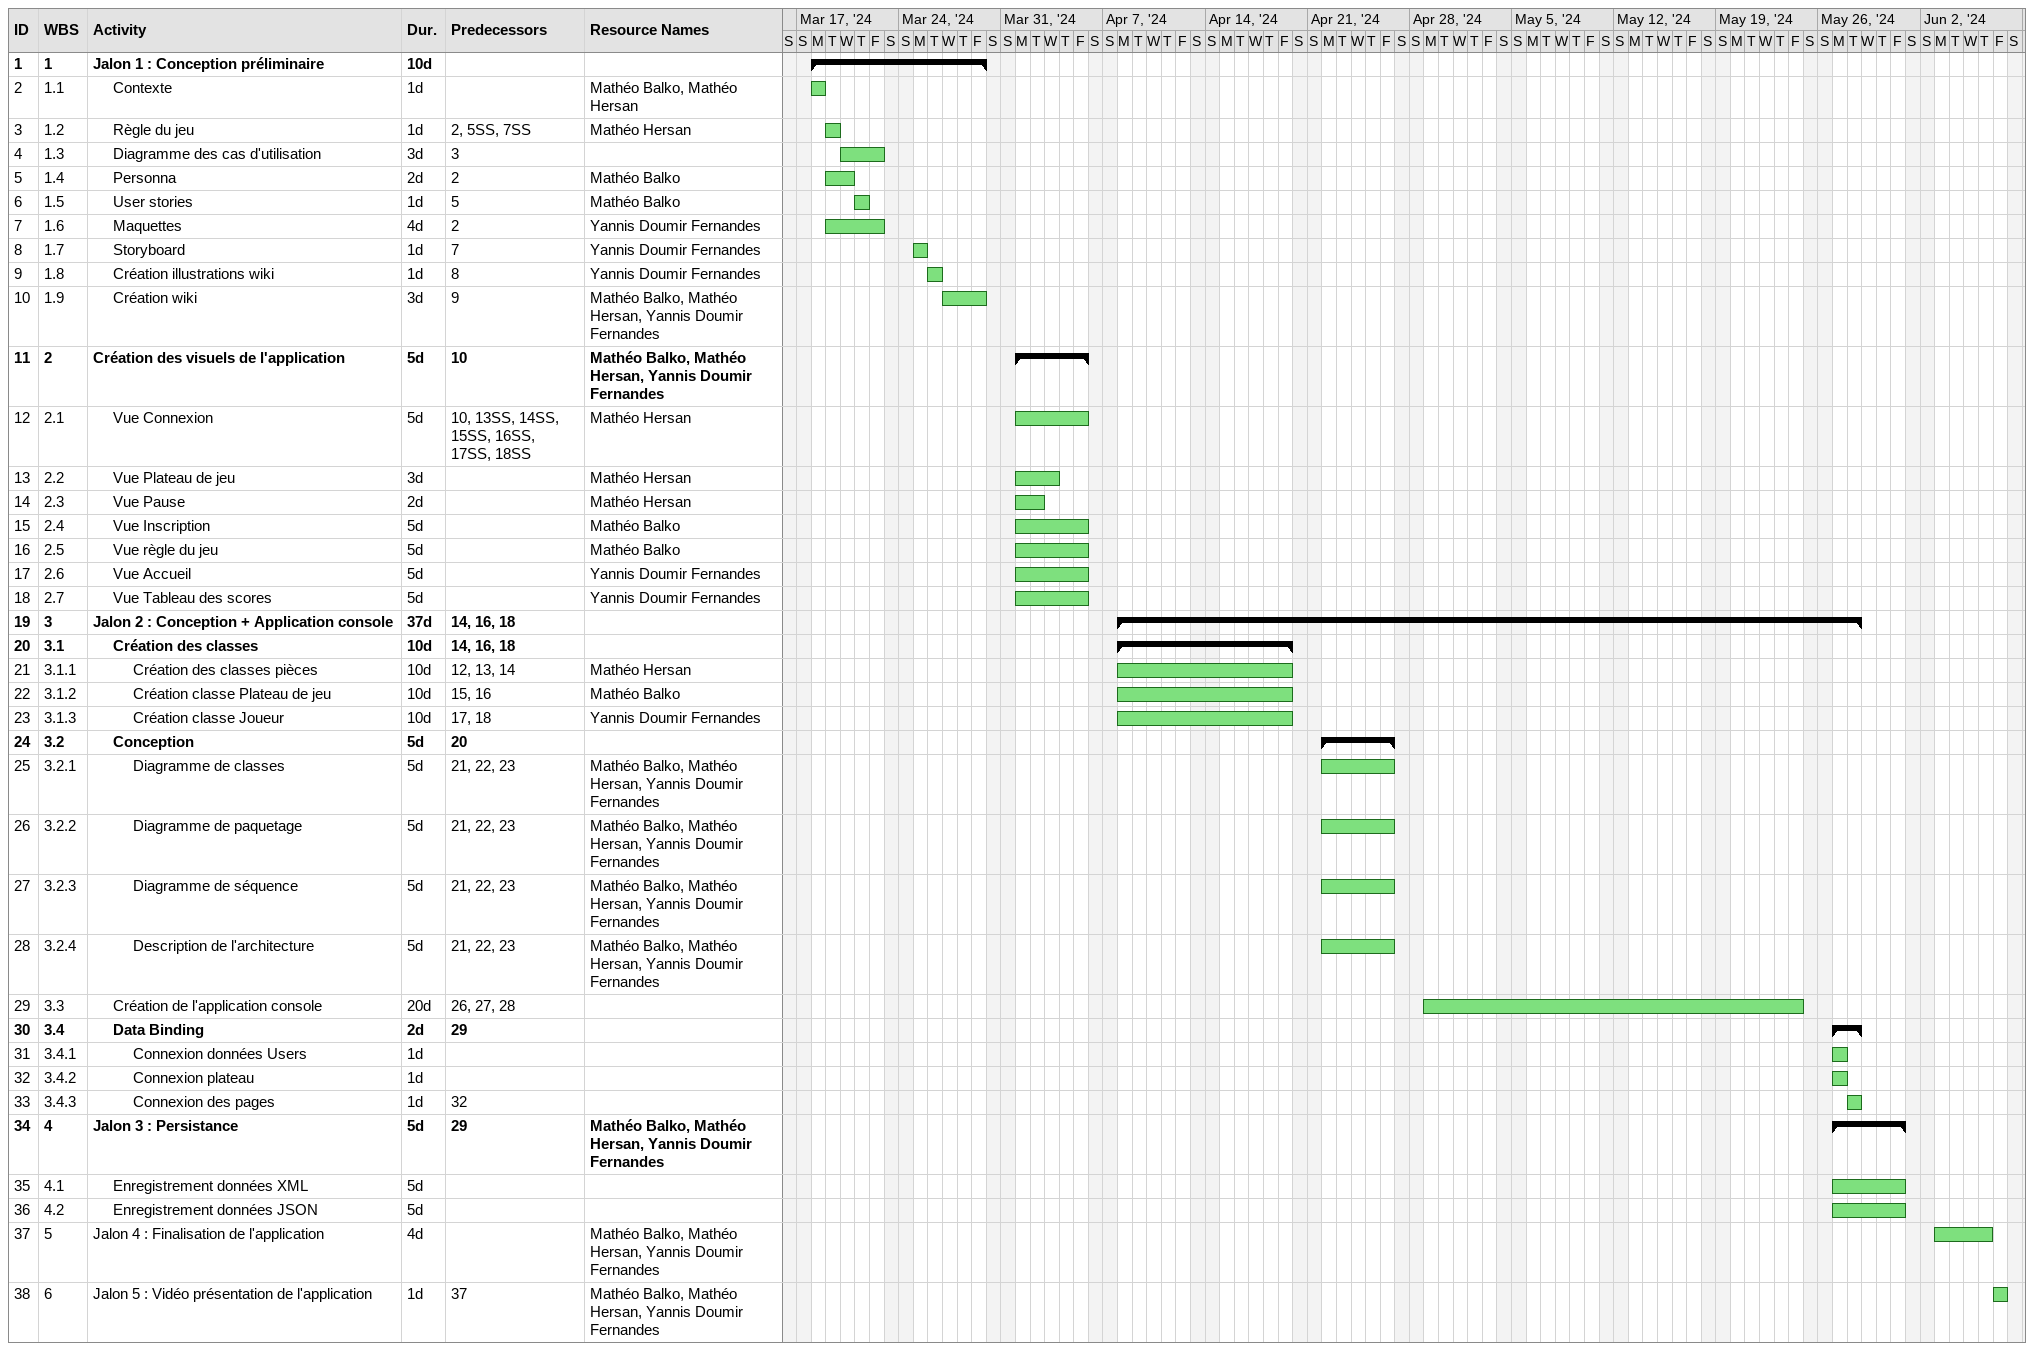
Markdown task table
| ID | WBS | Task | Duration | Start | Finish | Predecessors | Resources |
|---|---|---|---|---|---|---|---|
| 1 | 1 | **Jalon 1 : Conception préliminaire** | 10d | 2024-03-18 | 2024-03-29 |  |  |
| 2 | 1.1 | Contexte | 1d | 2024-03-18 | 2024-03-18 |  | Mathéo Balko, Mathéo Hersan |
| 3 | 1.2 | Règle du jeu | 1d | 2024-03-19 | 2024-03-19 | 2, 5SS, 7SS | Mathéo Hersan |
| 4 | 1.3 | Diagramme des cas d'utilisation | 3d | 2024-03-20 | 2024-03-22 | 3 |  |
| 5 | 1.4 | Personna | 2d | 2024-03-19 | 2024-03-20 | 2 | Mathéo Balko |
| 6 | 1.5 | User stories | 1d | 2024-03-21 | 2024-03-21 | 5 | Mathéo Balko |
| 7 | 1.6 | Maquettes | 4d | 2024-03-19 | 2024-03-22 | 2 | Yannis Doumir Fernandes |
| 8 | 1.7 | Storyboard | 1d | 2024-03-25 | 2024-03-25 | 7 | Yannis Doumir Fernandes |
| 9 | 1.8 | Création illustrations wiki | 1d | 2024-03-26 | 2024-03-26 | 8 | Yannis Doumir Fernandes |
| 10 | 1.9 | Création wiki | 3d | 2024-03-27 | 2024-03-29 | 9 | Mathéo Balko, Mathéo Hersan, Yannis Doumir Fernandes |
| 11 | 2 | **Création des visuels de l'application** | 5d | 2024-04-01 | 2024-04-05 | 10 | Mathéo Balko, Mathéo Hersan, Yannis Doumir Fernandes |
| 12 | 2.1 | Vue Connexion | 5d | 2024-04-01 | 2024-04-05 | 10, 13SS, 14SS, 15SS, 16SS, 17SS, 18SS | Mathéo Hersan |
| 13 | 2.2 | Vue Plateau de jeu | 3d | 2024-04-01 | 2024-04-03 |  | Mathéo Hersan |
| 14 | 2.3 | Vue Pause | 2d | 2024-04-01 | 2024-04-02 |  | Mathéo Hersan |
| 15 | 2.4 | Vue Inscription | 5d | 2024-04-01 | 2024-04-05 |  | Mathéo Balko |
| 16 | 2.5 | Vue règle du jeu | 5d | 2024-04-01 | 2024-04-05 |  | Mathéo Balko |
| 17 | 2.6 | Vue Accueil | 5d | 2024-04-01 | 2024-04-05 |  | Yannis Doumir Fernandes |
| 18 | 2.7 | Vue Tableau des scores | 5d | 2024-04-01 | 2024-04-05 |  | Yannis Doumir Fernandes |
| 19 | 3 | **Jalon 2 : Conception + Application console** | 37d | 2024-04-08 | 2024-05-28 | 14, 16, 18 |  |
| 20 | 3.1 | **Création des classes** | 10d | 2024-04-08 | 2024-04-19 | 14, 16, 18 |  |
| 21 | 3.1.1 | Création des classes pièces | 10d | 2024-04-08 | 2024-04-19 | 12, 13, 14 | Mathéo Hersan |
| 22 | 3.1.2 | Création classe Plateau de jeu | 10d | 2024-04-08 | 2024-04-19 | 15, 16 | Mathéo Balko |
| 23 | 3.1.3 | Création classe Joueur | 10d | 2024-04-08 | 2024-04-19 | 17, 18 | Yannis Doumir Fernandes |
| 24 | 3.2 | **Conception** | 5d | 2024-04-22 | 2024-04-26 | 20 |  |
| 25 | 3.2.1 | Diagramme de classes | 5d | 2024-04-22 | 2024-04-26 | 21, 22, 23 | Mathéo Balko, Mathéo Hersan, Yannis Doumir Fernandes |
| 26 | 3.2.2 | Diagramme de paquetage | 5d | 2024-04-22 | 2024-04-26 | 21, 22, 23 | Mathéo Balko, Mathéo Hersan, Yannis Doumir Fernandes |
| 27 | 3.2.3 | Diagramme de séquence | 5d | 2024-04-22 | 2024-04-26 | 21, 22, 23 | Mathéo Balko, Mathéo Hersan, Yannis Doumir Fernandes |
| 28 | 3.2.4 | Description de l'architecture | 5d | 2024-04-22 | 2024-04-26 | 21, 22, 23 | Mathéo Balko, Mathéo Hersan, Yannis Doumir Fernandes |
| 29 | 3.3 | Création de l'application console | 20d | 2024-04-29 | 2024-05-24 | 26, 27, 28 |  |
| 30 | 3.4 | **Data Binding** | 2d | 2024-05-27 | 2024-05-28 | 29 |  |
| 31 | 3.4.1 | Connexion données Users | 1d | 2024-05-27 | 2024-05-27 |  |  |
| 32 | 3.4.2 | Connexion plateau | 1d | 2024-05-27 | 2024-05-27 |  |  |
| 33 | 3.4.3 | Connexion des pages | 1d | 2024-05-28 | 2024-05-28 | 32 |  |
| 34 | 4 | **Jalon 3 : Persistance** | 5d | 2024-05-27 | 2024-05-31 | 29 | Mathéo Balko, Mathéo Hersan, Yannis Doumir Fernandes |
| 35 | 4.1 | Enregistrement données XML | 5d | 2024-05-27 | 2024-05-31 |  |  |
| 36 | 4.2 | Enregistrement données JSON | 5d | 2024-05-27 | 2024-05-31 |  |  |
| 37 | 5 | Jalon 4 : Finalisation de l'application | 4d | 2024-06-03 | 2024-06-06 |  | Mathéo Balko, Mathéo Hersan, Yannis Doumir Fernandes |
| 38 | 6 | Jalon 5 : Vidéo présentation de l'application | 1d | 2024-06-07 | 2024-06-07 | 37 | Mathéo Balko, Mathéo Hersan, Yannis Doumir Fernandes |
